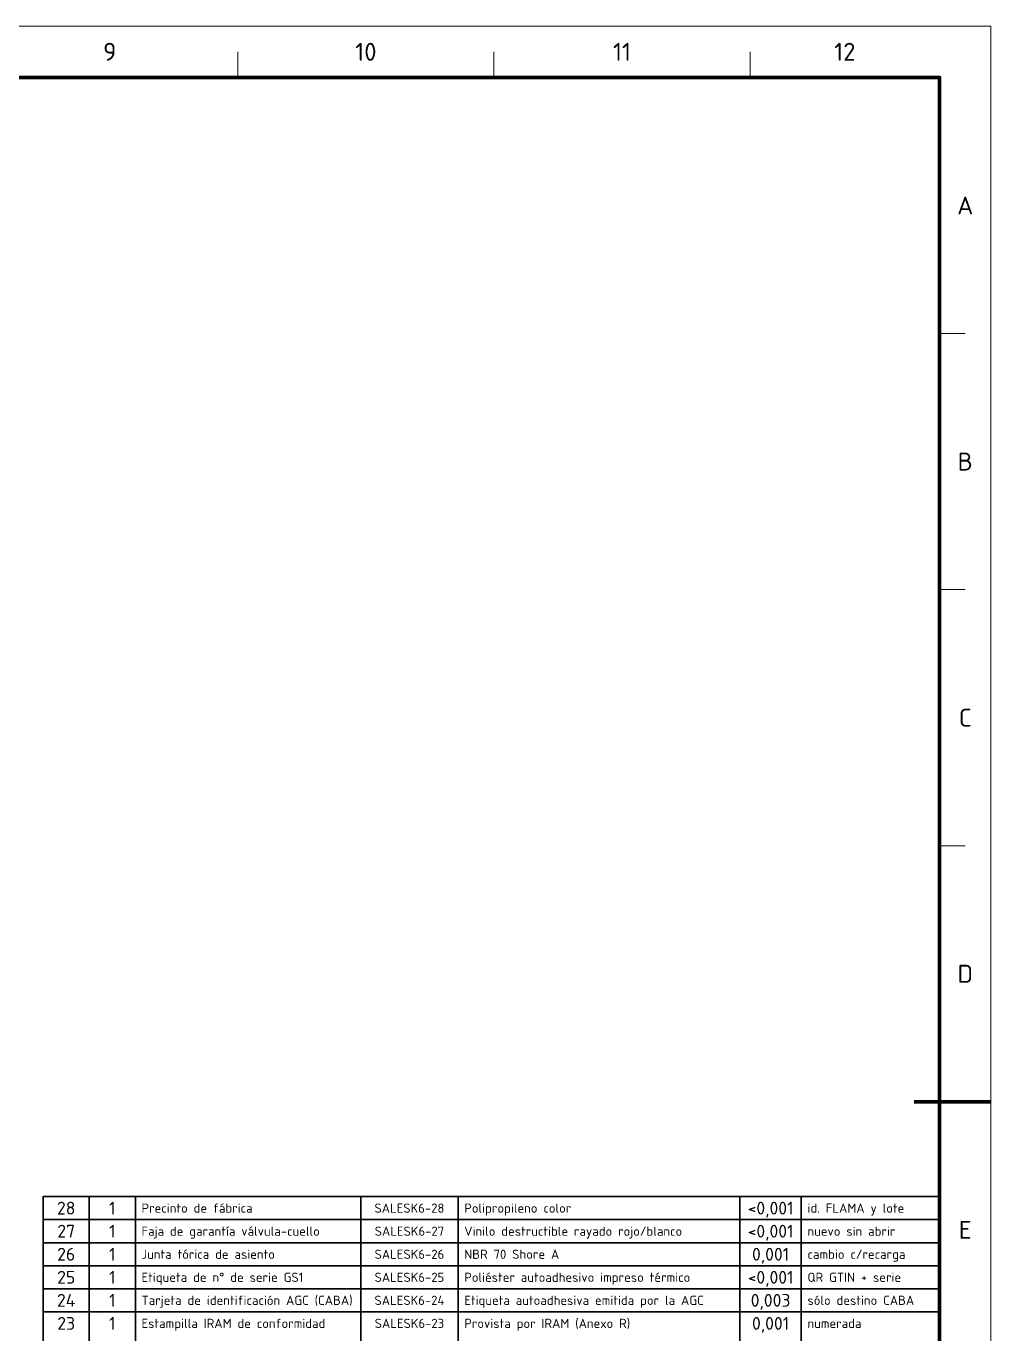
# Model space of a CAD drawing. Header units: millimetres. Extents: x 0 to 2382, y 0 to 420.
# Drawn here: x 405.7 to 594, y 164.7 to 420 of the extents above; entities that cross this region are included whole.
import ezdxf
from ezdxf.enums import TextEntityAlignment as Align

# ---------------------------------------------------------------- set-up
doc = ezdxf.new("R2010")
doc.units = ezdxf.units.MM
for name, color, linetype, lineweight in [('06-TEXTO', 7, 'CONTINUOUS', 25), ('07-RECUADRO', 7, 'CONTINUOUS', 70), ('08-FINA', 5, 'CONTINUOUS', 18), ('10-ROTULO', 7, 'CONTINUOUS', 35), ('11-TEXTO-ROTULO', 7, 'CONTINUOUS', 25)]:
    doc.layers.add(name, color=color, linetype=linetype, lineweight=lineweight)
doc.styles.add('ISO3098', font='isocpeur.ttf')

msp = doc.modelspace()

# ---------------------------------------------------------------- linework, layer by layer
at = {"layer": '07-RECUADRO'}
msp.add_line((594, 210), (579, 210), dxfattribs=at)
msp.add_lwpolyline([(25, 10), (584, 10), (584, 410), (25, 410)], close=True, dxfattribs=at)
at = {"layer": '08-FINA'}
for p, q in [((447, 410), (447, 415)), ((497, 410), (497, 415)), ((547, 410), (547, 415)), ((584, 360), (589, 360)), ((584, 310), (589, 310)), ((584, 260), (589, 260))]:
    msp.add_line(p, q, dxfattribs=at)
msp.add_lwpolyline([(0, 0), (594, 0), (594, 420), (0, 420)], close=True, dxfattribs=at)
at = {"layer": '10-ROTULO'}
for p, q in [((418, 61), (418, 191.5)), ((427, 61), (427, 191.5)), ((471, 61), (471, 191.5)), ((490, 61), (490, 191.5)), ((545, 61), (545, 191.5)), ((557, 61), (557, 191.5)), ((409, 187), (584, 187)), ((409, 182.5), (584, 182.5)), ((409, 178), (584, 178)), ((409, 173.5), (584, 173.5)), ((409, 169), (584, 169))]:
    msp.add_line(p, q, dxfattribs=at)
msp.add_lwpolyline([(409, 61), (584, 61), (584, 191.5), (409, 191.5)], close=True, dxfattribs=at)

# ---------------------------------------------------------------- texts
at = {"layer": '06-TEXTO', "style": 'ISO3098'}
for s, p in [('9', (422, 415)), ('10', (472, 415)), ('11', (522, 415)), ('12', (565.5, 415)), ('A', (589, 385)), ('B', (589, 335)), ('C', (589, 285)), ('D', (589, 235)), ('E', (589, 185))]:
    msp.add_text(s, height=3.5, dxfattribs=at).set_placement(p, align=Align.MIDDLE_CENTER)
at = {"layer": '11-TEXTO-ROTULO', "style": 'ISO3098'}
for s, height, p in [('28', 2.5, (413.5, 189.25)), ('1', 2.5, (422.5, 189.25)), ('SALESK6-28', 1.8, (480.5, 189.25)), ('<0,001', 2.5, (551, 189.25)), ('27', 2.5, (413.5, 184.75)), ('1', 2.5, (422.5, 184.75)), ('SALESK6-27', 1.8, (480.5, 184.75)), ('<0,001', 2.5, (551, 184.75)), ('26', 2.5, (413.5, 180.25)), ('1', 2.5, (422.5, 180.25)), ('0,001', 2.5, (551, 180.25)), ('SALESK6-26', 1.8, (480.5, 180.25)), ('25', 2.5, (413.5, 175.75)), ('1', 2.5, (422.5, 175.75)), ('SALESK6-25', 1.8, (480.5, 175.75)), ('<0,001', 2.5, (551, 175.75)), ('24', 2.5, (413.5, 171.25)), ('1', 2.5, (422.5, 171.25)), ('SALESK6-24', 1.8, (480.5, 171.25)), ('0,003', 2.5, (551, 171.25)), ('23', 2.5, (413.5, 166.75)), ('1', 2.5, (422.5, 166.75)), ('SALESK6-23', 1.8, (480.5, 166.75)), ('0,001', 2.5, (551, 166.75))]:
    msp.add_text(s, height=height, dxfattribs=at).set_placement(p, align=Align.MIDDLE_CENTER)
for s, p in [('Precinto de fábrica', (428.2, 189.25)), ('Polipropileno color', (491.2, 189.25)), ('id. FLAMA y lote', (558.2, 189.25)), ('Faja de garantía válvula-cuello', (428.2, 184.75)), ('Vinilo destructible rayado rojo/blanco', (491.2, 184.75)), ('nuevo sin abrir', (558.2, 184.75)), ('Junta tórica de asiento', (428.2, 180.25)), ('NBR 70 Shore A', (491.2, 180.25)), ('cambio c/recarga', (558.2, 180.25)), ('Etiqueta de n° de serie GS1', (428.2, 175.75)), ('Poliéster autoadhesivo impreso térmico', (491.2, 175.75)), ('QR GTIN + serie', (558.2, 175.75)), ('Tarjeta de identificación AGC (CABA)', (428.2, 171.25)), ('Etiqueta autoadhesiva emitida por la AGC', (491.2, 171.25)), ('sólo destino CABA', (558.2, 171.25)), ('Estampilla IRAM de conformidad', (428.2, 166.75)), ('Provista por IRAM (Anexo R)', (491.2, 166.75)), ('numerada', (558.2, 166.75))]:
    msp.add_text(s, height=1.8, dxfattribs=at).set_placement(p, align=Align.MIDDLE_LEFT)

doc.saveas('drawing.dxf')
